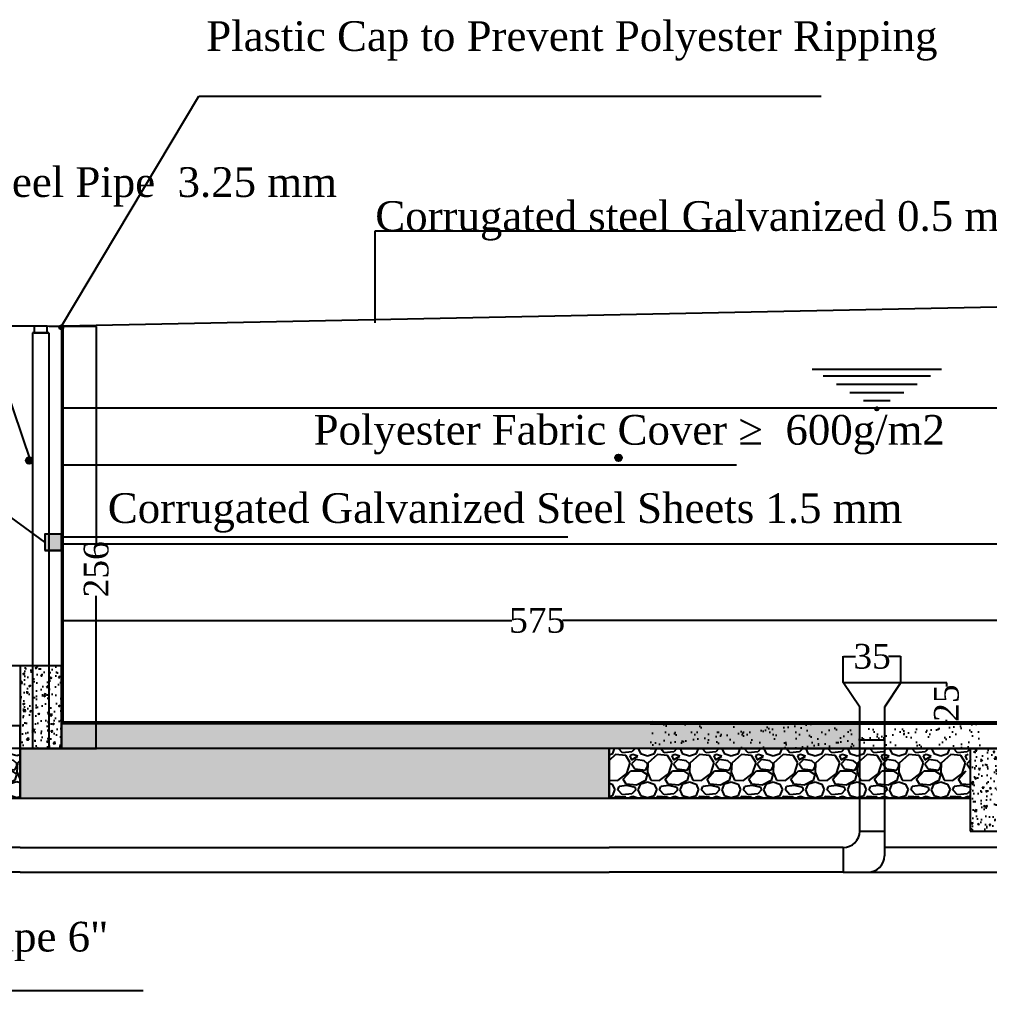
# Model space of a CAD drawing. Header units: centimetres. Extents: x 19229 to 51025, y 9487 to 24710.
# Drawn here: x 20858 to 21446, y 9663 to 10252 of the extents above; entities that cross this region are included whole.
import ezdxf

# ---------------------------------------------------------------- set-up
doc = ezdxf.new("R2010")
doc.units = ezdxf.units.CM
doc.layers.get('0').update_dxf_attribs({"linetype": 'CONTINUOUS'})
doc.layers.get('DEFPOINTS').update_dxf_attribs({"linetype": 'CONTINUOUS'})
doc.styles.add('style2', font='times.ttf', dxfattribs={"height": 15})
doc.styles.add('style3', font='times.ttf', dxfattribs={"height": 25})
doc.dimstyles.get("Standard").update_dxf_attribs({"dimtxt": 15, "dimasz": 0.18, "dimexe": 0.18, "dimexo": 0.0625, "dimgap": 0.09, "dimtad": 0, "dimdec": 0, "dimzin": 0, "dimdsep": 46, "dimtxsty": 'style2', "dimcen": 0.09, "dimadec": 0, "dimazin": 0, "dimtfac": 1, "dimtdec": 0, "dimtofl": 0, "dimtmove": 0, "dimatfit": 3, "dimfxl": 1, "dimtolj": 1, "dimtzin": 0, "dimarcsym": 0})

# ---------------------------------------------------------------- blocks, each defined once
blk = doc.blocks.new('*D6')
at = {"color": 0, "lineweight": -2, "transparency": 16777216}
for p, q in [((21392.08, 9850.13), (21419.83, 9850.13)), ((21419.65, 9849.95), (21419.65, 9847.82)), ((21382.08, 9825.13), (21419.83, 9825.13)), ((21419.65, 9825.31), (21419.65, 9827.43))]:
    blk.add_line(p, q, dxfattribs=at)
at = {"color": 0, "transparency": 16777216}
for points in [[(21419.62, 9849.95), (21419.68, 9849.95), (21419.65, 9850.13)], [(21419.62, 9825.31), (21419.68, 9825.31), (21419.65, 9825.13)]]:
    blk.add_solid(points, dxfattribs=at)
at = {"layer": 'DEFPOINTS', "color": 0, "transparency": 16777216}
for p in [(21392.01, 9850.13), (21419.65, 9850.13), (21382.01, 9825.13)]:
    blk.add_point(p, dxfattribs=at)
at = {"color": 0, "transparency": 16777216, "insert": (21419.65, 9837.63), "char_height": 15, "attachment_point": 5, "rotation": 90, "style": 'style2'}
blk.add_mtext('\\A1;25', dxfattribs=at)
blk = doc.blocks.new('*D7')
at = {"color": 0, "lineweight": -2, "transparency": 16777216}
for p, q in [((21357.01, 9850.19), (21357.01, 9866.12)), ((21357.19, 9865.94), (21364.53, 9865.94)), ((21391.83, 9865.94), (21384.5, 9865.94)), ((21392.01, 9850.19), (21392.01, 9866.12))]:
    blk.add_line(p, q, dxfattribs=at)
at = {"color": 0, "transparency": 16777216}
for points in [[(21357.19, 9865.97), (21357.19, 9865.91), (21357.01, 9865.94)], [(21391.83, 9865.97), (21391.83, 9865.91), (21392.01, 9865.94)]]:
    blk.add_solid(points, dxfattribs=at)
at = {"layer": 'DEFPOINTS', "color": 0, "transparency": 16777216}
for p in [(21392.01, 9865.94), (21357.01, 9850.13), (21392.01, 9850.13)]:
    blk.add_point(p, dxfattribs=at)
at = {"color": 0, "transparency": 16777216, "insert": (21374.51, 9865.94), "char_height": 15, "attachment_point": 5, "style": 'style2'}
blk.add_mtext('\\A1;35', dxfattribs=at)
blk = doc.blocks.new('*D11')
at = {"color": 0, "lineweight": -2, "transparency": 16777216}
for p, q in [((20758.07, 9810.19), (20758.07, 9824.11)), ((20758.25, 9823.93), (20793.06, 9823.93)), ((20857.89, 9823.93), (20823.08, 9823.93)), ((20858.07, 9810.19), (20858.07, 9824.11))]:
    blk.add_line(p, q, dxfattribs=at)
at = {"color": 0, "transparency": 16777216}
for points in [[(20758.25, 9823.96), (20758.25, 9823.9), (20758.07, 9823.93)], [(20857.89, 9823.96), (20857.89, 9823.9), (20858.07, 9823.93)]]:
    blk.add_solid(points, dxfattribs=at)
at = {"layer": 'DEFPOINTS', "color": 0, "transparency": 16777216}
for p in [(20758.07, 9823.93), (20758.07, 9810.13), (20858.07, 9810.13)]:
    blk.add_point(p, dxfattribs=at)
at = {"color": 0, "transparency": 16777216, "insert": (20808.07, 9823.93), "char_height": 15, "attachment_point": 5, "style": 'style2'}
blk.add_mtext('\\A1;100', dxfattribs=at)
blk = doc.blocks.new('*D22')
at = {"color": 0, "lineweight": -2, "ltscale": 20, "transparency": 16777216}
for p, q in [((20884.07, 10041.3), (20884.07, 9933.95)), ((23244.07, 10041.3), (23244.07, 9933.95)), ((20884.25, 9934.13), (22094.79, 9934.13)), ((23243.89, 9934.13), (22138, 9934.13))]:
    blk.add_line(p, q, dxfattribs=at)
at = {"color": 0, "ltscale": 20, "transparency": 16777216}
for points in [[(20884.25, 9934.16), (20884.25, 9934.1), (20884.07, 9934.13)], [(23243.89, 9934.16), (23243.89, 9934.1), (23244.07, 9934.13)]]:
    blk.add_solid(points, dxfattribs=at)
at = {"layer": 'DEFPOINTS', "color": 0, "ltscale": 20, "transparency": 16777216}
for p in [(20884.07, 10041.36), (23244.07, 10041.36), (23244.07, 9934.13)]:
    blk.add_point(p, dxfattribs=at)
at = {"color": 0, "ltscale": 20, "transparency": 16777216, "insert": (22116.39, 9934.13), "char_height": 15, "attachment_point": 5, "style": 'style2'}
blk.add_mtext('\\A1;2360', dxfattribs=at)
blk = doc.blocks.new('*D23')
at = {"color": 0, "lineweight": -2, "ltscale": 20, "transparency": 16777216}
for p, q in [((20875.61, 10066.14), (20904.42, 10066.14)), ((20904.24, 10065.96), (20904.24, 9934.78)), ((20904.24, 9810.31), (20904.24, 9902.7)), ((20875.63, 9810.13), (20904.42, 9810.13))]:
    blk.add_line(p, q, dxfattribs=at)
at = {"color": 0, "ltscale": 20, "transparency": 16777216}
for points in [[(20904.21, 10065.96), (20904.27, 10065.96), (20904.24, 10066.14)], [(20904.21, 9810.31), (20904.27, 9810.31), (20904.24, 9810.13)]]:
    blk.add_solid(points, dxfattribs=at)
at = {"layer": 'DEFPOINTS', "color": 0, "ltscale": 20, "transparency": 16777216}
for p in [(20875.55, 10066.14), (20904.24, 10066.14), (20875.57, 9810.13)]:
    blk.add_point(p, dxfattribs=at)
at = {"color": 0, "ltscale": 20, "transparency": 16777216, "insert": (20904.24, 9918.74), "char_height": 15, "attachment_point": 5, "rotation": 90, "style": 'style2'}
blk.add_mtext('\\A1;256', dxfattribs=at)
blk = doc.blocks.new('*D26')
at = {"color": 0, "lineweight": -2, "ltscale": 20, "transparency": 16777216}
for p, q in [((20884.07, 9887.78), (20884.07, 9887.9)), ((20884.25, 9887.72), (21156.06, 9887.72)), ((21458.76, 9887.72), (21186.94, 9887.72)), ((21458.94, 9887.78), (21458.94, 9887.9))]:
    blk.add_line(p, q, dxfattribs=at)
at = {"color": 0, "ltscale": 20, "transparency": 16777216}
for points in [[(20884.25, 9887.75), (20884.25, 9887.69), (20884.07, 9887.72)], [(21458.76, 9887.75), (21458.76, 9887.69), (21458.94, 9887.72)]]:
    blk.add_solid(points, dxfattribs=at)
at = {"layer": 'DEFPOINTS', "color": 0, "ltscale": 20, "transparency": 16777216}
for p in [(20884.07, 9887.72), (21458.94, 9887.72), (21458.94, 9887.72)]:
    blk.add_point(p, dxfattribs=at)
at = {"color": 0, "ltscale": 20, "transparency": 16777216, "insert": (21171.5, 9887.72), "char_height": 15, "attachment_point": 5, "style": 'style2'}
blk.add_mtext('\\A1;575', dxfattribs=at)
blk = doc.blocks.new('*D29')
at = {"color": 0, "lineweight": -2, "ltscale": 20, "transparency": 16777216}
for p, q in [((20858.01, 9860.19), (20845.09, 9860.19)), ((20845.27, 9860.01), (20845.27, 9845.43)), ((20845.27, 9810.37), (20845.27, 9824.95)), ((20858.01, 9810.19), (20845.09, 9810.19))]:
    blk.add_line(p, q, dxfattribs=at)
at = {"color": 0, "ltscale": 20, "transparency": 16777216}
for points in [[(20845.24, 9860.01), (20845.3, 9860.01), (20845.27, 9860.19)], [(20845.24, 9810.37), (20845.3, 9810.37), (20845.27, 9810.19)]]:
    blk.add_solid(points, dxfattribs=at)
at = {"layer": 'DEFPOINTS', "color": 0, "ltscale": 20, "transparency": 16777216}
for p in [(20845.27, 9860.19), (20858.07, 9860.19), (20858.07, 9810.19)]:
    blk.add_point(p, dxfattribs=at)
at = {"color": 0, "ltscale": 20, "transparency": 16777216, "insert": (20845.27, 9835.19), "char_height": 15, "attachment_point": 5, "rotation": 90, "style": 'style2'}
blk.add_mtext('\\A1;50', dxfattribs=at)
blk = doc.blocks.new('*D30')
at = {"color": 0, "lineweight": -2, "ltscale": 20, "transparency": 16777216}
for p, q in [((20866.51, 10066.13), (20845.28, 10066.13)), ((20845.46, 10065.95), (20845.46, 9979.19)), ((20845.46, 9860.37), (20845.46, 9947.12)), ((20858.01, 9860.19), (20845.28, 9860.19))]:
    blk.add_line(p, q, dxfattribs=at)
at = {"color": 0, "ltscale": 20, "transparency": 16777216}
for points in [[(20845.43, 10065.95), (20845.49, 10065.95), (20845.46, 10066.13)], [(20845.43, 9860.37), (20845.49, 9860.37), (20845.46, 9860.19)]]:
    blk.add_solid(points, dxfattribs=at)
at = {"layer": 'DEFPOINTS', "color": 0, "ltscale": 20, "transparency": 16777216}
for p in [(20866.57, 10066.13), (20845.46, 9860.19), (20858.07, 9860.19)]:
    blk.add_point(p, dxfattribs=at)
at = {"color": 0, "ltscale": 20, "transparency": 16777216, "insert": (20845.46, 9963.16), "char_height": 15, "attachment_point": 5, "rotation": 90, "style": 'style2'}
blk.add_mtext('\\A1;206', dxfattribs=at)

msp = doc.modelspace()

# ---------------------------------------------------------------- hatches: boundary and pattern name
at = {"ltscale": 20}
h = msp.add_hatch(color=7, dxfattribs=at)
h.dxf.hatch_style = 1
h.paths.add_polyline_path([(20883.07, 10065.38), (20884.07, 10065.38), (20884.07, 10066.13, 0.720759), (20881.82, 10065.38, 0.414214), (20883.07, 10064.13)])
h.paths.add_polyline_path([(20884.07, 10065.38), (20883.07, 10065.38), (20883.07, 10064.13, 0.236068), (20884.07, 10064.63)], flags=17)
h = msp.add_hatch(color=7)
h.dxf.hatch_style = 1
h.paths.add_polyline_path([(21376.39, 10015.95, 1), (21378.39, 10015.95, 1)])
h = msp.add_hatch(color=7, dxfattribs=at)
h.dxf.hatch_style = 1
h.paths.add_polyline_path([(21222.57, 9987.2, 0.77413), (21218.82, 9986.23, 0.77413), (21222.57, 9985.26)])
h = msp.add_hatch(color=7, dxfattribs=at)
h.dxf.hatch_style = 1
h.paths.add_polyline_path([(20861.52, 9984.74, 1), (20865.52, 9984.74, 1)])
h = msp.add_hatch(color=7)
h.dxf.hatch_style = 1
h.paths.add_polyline_path([(20883.07, 9940.13), (20873.07, 9940.13), (20873.07, 9930.13), (20883.07, 9930.13)])
at = {"ltscale": 500}
h = msp.add_hatch(dxfattribs=at)
h.set_pattern_fill('CONCRETE_C', scale=1.5, pattern_type=2)
h.set_pattern_definition([(50, (-457.163, -24.5315), (10.7589027, -0.941282), [1.125, -12.375]), (355, (-457.163, -24.532), (-2.08127, 11.282882), [0.9, -9.9]), (100.4514, (-456.267, -24.61), (8.6776407, 10.341593), [0.956103, -10.5171317]), (46.1842, (-457.163, -21.532), (16.008616, -2.482785), [1.6875, -18.5625]), (96.6356, (-455.829, -21.738), (14.019941, 14.611768), [1.434154, -15.775695]), (351.1842, (-457.163, -21.532), (14.019929, 14.611779), [1.35, -14.85]), (21, (-455.663, -22.2815), (8.9536058, -6.0392834), [1.125, -12.375]), (326, (-455.663, -22.282), (3.64973, 10.8772507), [0.9, -9.9]), (71.4514, (-454.917, -22.785), (12.6033394, 4.8379575), [0.956103, -10.5171317]), (37.5, (-457.163, -24.5315), (0.1823978, 4.9934078), [0, -9.78, 0, -10.05, 0, -9.9375]), (7.5, (-457.163, -24.5315), (3.9460431, 5.9161757), [0, -5.73, 0, -9.555, 0, -3.7875]), (327.5, (-460.508, -24.5315), (8.00733654, -0.3383231), [0, -3.75, 0, -11.7, 0, -15.525]), (317.5, (-462.008, -24.5315), (8.7477925, 1.5015747), [0, -4.875, 0, -7.77, 0, -11.025])])
h.paths.add_polyline_path([(20883.07, 9860.19), (20858.07, 9860.19), (20858.07, 9810.13), (20883.07, 9810.13)])
h = msp.add_hatch()
h.set_pattern_fill('AR-SAND', scale=0.2)
h.paths.add_polyline_path([(21367.01, 9825.13), (20883.07, 9825.13), (20883.07, 9810.19), (21215.07, 9810.13), (21367.01, 9810.13), (21367.01, 9815.13)])
h = msp.add_hatch()
h.set_pattern_fill('AR-SAND', scale=0.2)
h.set_pattern_definition([(37.5, (-148.41, 209.377), (-0.3200063, 9.7882647), [0, -7.7216, 0, -8.636, 0, -8.255]), (7.5, (-148.41, 209.377), (8.990466, 14.336502), [0, -4.1656, 0, -6.9596, 0, -2.667]), (327.5, (-154.6585, 209.377), (15.8198474, 0.0287437), [0, -2.54, 0, -9.144, 0, -11.938]), (317.5, (-154.659, 209.377), (15.271129, 4.4585865), [0, -1.27, 0, -5.9944, 0, -6.858])])
h.paths.add_polyline_path([(21440.07, 9825.13), (21240.07, 9825.13), (21240.07, 9810.13), (21440.07, 9810.13), (21440.07, 9815.13)])
h = msp.add_hatch()
h.set_pattern_fill('GRAVEL')
h.set_pattern_definition([(228.0127875, (-487.1221, 234.7766), (-203.20000002, -228.59999999), [3.417214, -338.304836]), (184.969741, (-489.4081, 232.2366), (304.79999988, 25.400001447), [5.864047, -580.54049]), (132.510447, (-495.2501, 231.7286), (254.00000011, -279.3999999), [4.134815, -409.347228]), (267.273689, (-505.1561, 225.3786), (25.400000053, 508), [5.340045, -528.664374]), (292.833654, (-505.4101, 220.0446), (-127.00000001, 304.799999996), [5.236337, -518.398077]), (357.273689, (-503.3781, 215.2186), (-508, 25.400000053), [5.340045, -528.664374]), (37.6942405, (-498.0441, 214.9646), (-330.199999985, -254.00000002), [7.061937, -699.131153]), (72.2553284, (-492.4561, 219.2826), (177.800000048, 558.799999985), [6.667195, -660.052566]), (121.4295656, (-490.4241, 225.6326), (-203.20000003, 330.19999998), [5.35813, -530.455457]), (175.236358, (-493.2181, 230.2046), (279.4, -25.40000004), [6.117133, -299.73937]), (222.3974378, (-499.3141, 230.7126), (-304.79999999, -279.40000001), [7.91078, -783.167725]), (138.814075, (-480.0101, 225.1246), (-177.8, 152.40000001), [2.700045, -267.305658]), (171.4692344, (-482.0421, 226.9026), (330.20000001, -50.79999994), [5.13682, -508.54639]), (225, (-487.122, 227.665), (-4e-15, -25.4), [3.592093, -32.32893]), (203.19859, (-488.9, 230.7126), (127, 50.8), [1.934413, -191.506224]), (291.80141, (-490.678, 229.9506), (-25.4, 76.2), [2.735656, -134.04753]), (30.963757, (-489.662, 227.4106), (76.2, 50.8), [4.443197, -143.662982]), (161.56505, (-485.852, 229.697), (50.8, -25.4), [3.212871, -77.10898]), (16.38954, (-505.4101, 229.9506), (254, 76.2), [4.50088, -445.588267]), (70.346176, (-501.0921, 231.2206), (-101.60000001, -279.4), [3.77599, -373.822157]), (293.19859, (-485.852, 234.7766), (-50.8, 127), [3.8688, -189.571836]), (343.61046, (-484.3281, 231.2206), (-254.000000005, 76.19999998), [4.50088, -445.588267]), (339.443955, (-505.41, 214.2026), (-127, 50.8), [4.340352, -212.677343]), (294.775141, (-501.3461, 212.6786), (-127.00000015, 279.39999993), [3.63672, -360.035934]), (66.80141, (-485.598, 209.3766), (50.8, 127), [3.8688, -189.571836]), (17.354025, (-484.0741, 212.9326), (-330.19999999, -101.60000002), [4.257827, -421.52376]), (69.443955, (-498.044, 209.3766), (-50.8, -127), [2.170176, -214.84752]), (101.309932, (-487.122, 209.3766), (-25.4, 101.6), [1.295146, -128.21995]), (165.963757, (-487.376, 210.6466), (76.2, -25.4), [5.236337, -99.490546]), (186.009006, (-492.4561, 211.9166), (254, 25.40000001), [4.85267, -480.413649]), (303.690068, (-489.662, 225.1246), (-25.4, 50.8), [3.66324, -87.917764]), (353.1572266, (-487.6301, 222.0766), (431.800000003, -50.799999977), [6.395568, -633.16009]), (60.945396, (-481.2801, 221.3146), (-101.6, -177.8), [2.615082, -258.893923]), (90, (-480.01, 223.6), (-25.4, 25.4), [1.524, -23.876]), (120.256437, (-492.9641, 212.6786), (101.59999999, -177.8), [3.52867, -349.339408]), (48.0127875, (-494.7421, 215.7266), (203.20000002, 228.59999999), [6.83443, -334.887622]), (0, (-490.17, 220.807), (25.4, 25.4), [6.604, -18.796]), (325.3048465, (-483.5661, 220.8066), (254.0000001, -177.79999986), [4.016096, -397.593167]), (254.054604, (-480.264, 218.5206), (-25.4, -101.6), [3.69829, -181.2165]), (207.6459754, (-481.2801, 214.9646), (-482.60000002, -253.999999966), [6.02145, -596.124644]), (175.4260787, (-486.6141, 212.1706), (-330.2, 25.4), [6.370295, -630.658465])])
h.paths.add_polyline_path([(20858.07, 9810.13), (20758.07, 9810.13), (20758.07, 9780.13), (20858.07, 9780.13)])
h = msp.add_hatch()
h.set_pattern_fill('GRAVEL', scale=0.9)
h.paths.add_polyline_path([(21215.07, 9810.13), (20858.07, 9810.13), (20858.07, 9780.13), (21215.07, 9780.13)])
h = msp.add_hatch(dxfattribs=at)
h.set_pattern_fill('CONCRETE_C', scale=1.5, pattern_type=2)
h.set_pattern_definition([(50, (95.5175, 120.007), (10.7589027, -0.941282), [1.125, -12.375]), (355, (95.517, 120.007), (-2.08127, 11.282882), [0.9, -9.9]), (100.4514, (96.414, 119.928), (8.6776407, 10.341593), [0.956103, -10.5171317]), (46.1842, (95.517, 123.007), (16.008616, -2.482785), [1.6875, -18.5625]), (96.6356, (96.852, 122.8), (14.019941, 14.611768), [1.434154, -15.775695]), (351.1842, (95.517, 123.007), (14.019929, 14.611779), [1.35, -14.85]), (21, (97.0175, 122.257), (8.9536058, -6.0392834), [1.125, -12.375]), (326, (97.017, 122.257), (3.64973, 10.8772507), [0.9, -9.9]), (71.4514, (97.764, 121.753), (12.6033394, 4.8379575), [0.956103, -10.5171317]), (37.5, (95.5175, 120.0066), (0.1823978, 4.9934078), [0, -9.78, 0, -10.05, 0, -9.9375]), (7.5, (95.5175, 120.0066), (3.9460431, 5.9161757), [0, -5.73, 0, -9.555, 0, -3.7875]), (327.5, (92.1725, 120.0066), (8.00733654, -0.3383231), [0, -3.75, 0, -11.7, 0, -15.525]), (317.5, (90.6725, 120.0066), (8.7477925, 1.5015747), [0, -4.875, 0, -7.77, 0, -11.025])])
h.paths.add_polyline_path([(21493.94, 9810.13), (21433.94, 9810.13), (21433.94, 9760.13), (21493.94, 9760.13)])

# ---------------------------------------------------------------- linework, layer by layer
at = {"color": 7, "ltscale": 20}
for p, q in [((20883.07, 10066.13), (20966.35, 10205.53)), ((20966.35, 10205.53), (21343.64, 10205.53)), ((20816.33, 10125.56), (20864.47, 9984.33)), ((21073.39, 10068.13), (21073.39, 10123.86)), ((21073.39, 10123.86), (21291.94, 10123.86)), ((20874.57, 10066.13), (22060.45, 10090.13)), ((20875.57, 10062.13), (20865.57, 10062.13)), ((20874.57, 10062.13), (20875.57, 10062.13)), ((21215.07, 9810.13), (20883.07, 9810.19)), ((20858.07, 9750.13), (21215.07, 9750.13)), ((21357.01, 9750.13), (21357.01, 9735.13)), ((20858.07, 9735.13), (21215.07, 9735.13))]:
    msp.add_line(p, q, dxfattribs=at)
at = {"color": 7}
for p, q in [((20883.07, 10066.13), (20883.07, 9810.13)), ((20884.07, 10066.13), (20884.07, 9826.63)), ((20865.57, 10062.13), (20865.57, 9810.13)), ((20875.57, 10062.13), (20875.57, 9810.13)), ((20875.57, 10062.13), (20875.57, 10061.13)), ((21338.26, 10039.95), (21416.51, 10039.95)), ((21344.78, 10035.95), (21409.99, 10035.95)), ((21352.93, 10030.95), (21401.84, 10030.95)), ((21361.08, 10025.95), (21393.69, 10025.95)), ((21369.23, 10020.95), (21385.54, 10020.95)), ((20883.07, 10016.51), (23245.07, 10016.51)), ((20873.07, 9935.13), (20809.49, 9981.62)), ((20884.07, 9982.13), (21292.42, 9982.13)), ((20884.07, 9938.5), (21190.13, 9938.5)), ((20883.07, 9930.13), (20873.07, 9930.13)), ((21614.95, 9826.13), (20883.07, 9826.13)), ((21614.95, 9825.13), (20883.07, 9825.13)), ((21240.07, 9825.13), (21614.95, 9825.13)), ((21614.95, 9825.13), (21240.07, 9825.13)), ((21367.01, 9760.13), (21367.01, 9815.13)), ((21382.01, 9815.13), (21382.01, 9760.13)), ((20858.07, 9810.13), (20583.01, 9810.13)), ((21215.07, 9810.13), (21215.07, 9780.13)), ((22040.07, 9810.13), (21215.07, 9810.13)), ((21215.07, 9806.36), (21217.31, 9807.02)), ((21219.09, 9806.51), (21215.07, 9802.85)), ((21217.31, 9807.02), (21218.42, 9810.13)), ((21225.18, 9806), (21219.09, 9806.51)), ((21223.15, 9807.53), (21220.77, 9810.13)), ((21228.99, 9808.04), (21223.15, 9807.53)), ((21227.98, 9801.43), (21225.18, 9806)), ((21229.5, 9806.51), (21227.72, 9805.75)), ((21227.72, 9805.75), (21228.74, 9803.21)), ((21230.87, 9810.13), (21228.99, 9808.04)), ((21232.55, 9805.5), (21229.5, 9806.51)), ((21232.74, 9810.13), (21234.07, 9807.02)), ((21234.07, 9807.02), (21238.39, 9805.75)), ((21238.39, 9805.75), (21242.71, 9807.02)), ((21244.49, 9806.51), (21238.64, 9801.18)), ((21240.07, 9810.13), (21240.07, 9810.13)), ((21240.07, 9810.13), (22445.07, 9810.13)), ((22040.07, 9810.13), (21240.07, 9810.13)), ((21242.71, 9807.02), (21243.82, 9810.13)), ((21250.58, 9806), (21244.49, 9806.51)), ((21248.55, 9807.53), (21246.17, 9810.13)), ((21254.39, 9808.04), (21248.55, 9807.53)), ((21253.38, 9801.43), (21250.58, 9806)), ((21254.9, 9806.51), (21253.12, 9805.75)), ((21253.12, 9805.75), (21254.14, 9803.21)), ((21256.27, 9810.13), (21254.39, 9808.04)), ((21257.95, 9805.5), (21254.9, 9806.51)), ((21258.14, 9810.13), (21259.47, 9807.02)), ((21259.47, 9807.02), (21263.79, 9805.75)), ((21263.79, 9805.75), (21268.11, 9807.02)), ((21269.89, 9806.51), (21264.04, 9801.18)), ((21268.11, 9807.02), (21269.22, 9810.13)), ((21275.98, 9806), (21269.89, 9806.51)), ((21273.95, 9807.53), (21271.57, 9810.13)), ((21279.79, 9808.04), (21273.95, 9807.53)), ((21278.78, 9801.43), (21275.98, 9806)), ((21280.3, 9806.51), (21278.52, 9805.75)), ((21278.52, 9805.75), (21279.54, 9803.21)), ((21281.67, 9810.13), (21279.79, 9808.04)), ((21283.35, 9805.5), (21280.3, 9806.51)), ((21283.54, 9810.13), (21284.87, 9807.02)), ((21284.87, 9807.02), (21289.19, 9805.75)), ((21289.19, 9805.75), (21293.51, 9807.02)), ((21295.29, 9806.51), (21289.44, 9801.18)), ((21293.51, 9807.02), (21294.62, 9810.13)), ((21301.38, 9806), (21295.29, 9806.51)), ((21299.35, 9807.53), (21296.97, 9810.13)), ((21305.19, 9808.04), (21299.35, 9807.53)), ((21304.18, 9801.43), (21301.38, 9806)), ((21305.7, 9806.51), (21303.92, 9805.75)), ((21303.92, 9805.75), (21304.94, 9803.21)), ((21307.07, 9810.13), (21305.19, 9808.04)), ((21308.75, 9805.5), (21305.7, 9806.51)), ((21308.94, 9810.13), (21310.27, 9807.02)), ((21310.27, 9807.02), (21314.59, 9805.75)), ((21314.59, 9805.75), (21318.91, 9807.02)), ((21320.69, 9806.51), (21314.84, 9801.18)), ((21318.91, 9807.02), (21320.02, 9810.13)), ((21326.78, 9806), (21320.69, 9806.51)), ((21324.75, 9807.53), (21322.37, 9810.13)), ((21330.59, 9808.04), (21324.75, 9807.53)), ((21329.58, 9801.43), (21326.78, 9806)), ((21331.1, 9806.51), (21329.32, 9805.75)), ((21329.32, 9805.75), (21330.34, 9803.21)), ((21332.47, 9810.13), (21330.59, 9808.04)), ((21334.15, 9805.5), (21331.1, 9806.51)), ((21334.34, 9810.13), (21335.67, 9807.02)), ((21335.67, 9807.02), (21339.99, 9805.75)), ((21339.99, 9805.75), (21344.31, 9807.02)), ((21346.09, 9806.51), (21340.24, 9801.18)), ((21344.31, 9807.02), (21345.42, 9810.13)), ((21352.18, 9806), (21346.09, 9806.51)), ((21350.15, 9807.53), (21347.77, 9810.13)), ((21355.99, 9808.04), (21350.15, 9807.53)), ((21354.98, 9801.43), (21352.18, 9806)), ((21356.5, 9806.51), (21354.72, 9805.75)), ((21354.72, 9805.75), (21355.74, 9803.21)), ((21357.87, 9810.13), (21355.99, 9808.04)), ((21359.55, 9805.5), (21356.5, 9806.51)), ((21359.74, 9810.13), (21361.07, 9807.02)), ((21361.07, 9807.02), (21365.39, 9805.75)), ((21365.39, 9805.75), (21369.71, 9807.02)), ((21371.49, 9806.51), (21365.64, 9801.18)), ((21369.71, 9807.02), (21370.82, 9810.13)), ((21377.58, 9806), (21371.49, 9806.51)), ((21375.55, 9807.53), (21373.17, 9810.13)), ((21381.39, 9808.04), (21375.55, 9807.53)), ((21380.38, 9801.43), (21377.58, 9806)), ((21381.9, 9806.51), (21380.12, 9805.75)), ((21380.12, 9805.75), (21381.14, 9803.21)), ((21383.27, 9810.13), (21381.39, 9808.04)), ((21384.95, 9805.5), (21381.9, 9806.51)), ((21385.14, 9810.13), (21386.47, 9807.02)), ((21386.47, 9807.02), (21390.79, 9805.75)), ((21390.79, 9805.75), (21395.11, 9807.02)), ((21396.89, 9806.51), (21391.04, 9801.18)), ((21395.11, 9807.02), (21396.22, 9810.13)), ((21402.98, 9806), (21396.89, 9806.51)), ((21400.95, 9807.53), (21398.57, 9810.13)), ((21406.79, 9808.04), (21400.95, 9807.53)), ((21405.78, 9801.43), (21402.98, 9806)), ((21407.3, 9806.51), (21405.52, 9805.75)), ((21405.52, 9805.75), (21406.54, 9803.21)), ((21408.67, 9810.13), (21406.79, 9808.04)), ((21410.35, 9805.5), (21407.3, 9806.51)), ((21410.54, 9810.13), (21411.87, 9807.02)), ((21411.87, 9807.02), (21416.19, 9805.75)), ((21416.19, 9805.75), (21420.51, 9807.02)), ((21422.29, 9806.51), (21416.44, 9801.18)), ((21420.51, 9807.02), (21421.62, 9810.13)), ((21428.38, 9806), (21422.29, 9806.51)), ((21426.35, 9807.53), (21423.97, 9810.13)), ((21432.19, 9808.04), (21426.35, 9807.53)), ((21431.18, 9801.43), (21428.38, 9806)), ((21432.7, 9806.51), (21430.92, 9805.75)), ((21430.92, 9805.75), (21431.94, 9803.21)), ((21434.07, 9810.13), (21432.19, 9808.04)), ((21225.94, 9795.08), (21227.98, 9801.43)), ((21228.74, 9803.21), (21232.55, 9805.5)), ((21231.28, 9803.46), (21228.74, 9800.92)), ((21228.74, 9800.92), (21230.77, 9797.88)), ((21236.36, 9802.7), (21231.28, 9803.46)), ((21238.39, 9800.92), (21236.36, 9802.7)), ((21238.64, 9801.18), (21238.39, 9795.84)), ((21238.39, 9799.4), (21238.39, 9800.92)), ((21251.34, 9795.08), (21253.38, 9801.43)), ((21254.14, 9803.21), (21257.95, 9805.5)), ((21256.68, 9803.46), (21254.14, 9800.92)), ((21254.14, 9800.92), (21256.17, 9797.88)), ((21261.76, 9802.7), (21256.68, 9803.46)), ((21263.79, 9800.92), (21261.76, 9802.7)), ((21264.04, 9801.18), (21263.79, 9795.84)), ((21263.79, 9799.4), (21263.79, 9800.92)), ((21276.74, 9795.08), (21278.78, 9801.43)), ((21279.54, 9803.21), (21283.35, 9805.5)), ((21282.08, 9803.46), (21279.54, 9800.92)), ((21279.54, 9800.92), (21281.57, 9797.88)), ((21287.16, 9802.7), (21282.08, 9803.46)), ((21289.19, 9800.92), (21287.16, 9802.7)), ((21289.44, 9801.18), (21289.19, 9795.84)), ((21289.19, 9799.4), (21289.19, 9800.92)), ((21302.14, 9795.08), (21304.18, 9801.43)), ((21304.94, 9803.21), (21308.75, 9805.5)), ((21307.48, 9803.46), (21304.94, 9800.92)), ((21304.94, 9800.92), (21306.97, 9797.88)), ((21312.56, 9802.7), (21307.48, 9803.46)), ((21314.59, 9800.92), (21312.56, 9802.7)), ((21314.84, 9801.18), (21314.59, 9795.84)), ((21314.59, 9799.4), (21314.59, 9800.92)), ((21327.54, 9795.08), (21329.58, 9801.43)), ((21330.34, 9803.21), (21334.15, 9805.5)), ((21332.88, 9803.46), (21330.34, 9800.92)), ((21330.34, 9800.92), (21332.37, 9797.88)), ((21337.96, 9802.7), (21332.88, 9803.46)), ((21339.99, 9800.92), (21337.96, 9802.7)), ((21340.24, 9801.18), (21339.99, 9795.84)), ((21339.99, 9799.4), (21339.99, 9800.92)), ((21352.94, 9795.08), (21354.98, 9801.43)), ((21355.74, 9803.21), (21359.55, 9805.5)), ((21358.28, 9803.46), (21355.74, 9800.92)), ((21355.74, 9800.92), (21357.77, 9797.88)), ((21363.36, 9802.7), (21358.28, 9803.46)), ((21365.39, 9800.92), (21363.36, 9802.7)), ((21365.64, 9801.18), (21365.39, 9795.84)), ((21365.39, 9799.4), (21365.39, 9800.92)), ((21378.34, 9795.08), (21380.38, 9801.43)), ((21381.14, 9803.21), (21384.95, 9805.5)), ((21383.68, 9803.46), (21381.14, 9800.92)), ((21381.14, 9800.92), (21383.17, 9797.88)), ((21388.76, 9802.7), (21383.68, 9803.46)), ((21390.79, 9800.92), (21388.76, 9802.7)), ((21391.04, 9801.18), (21390.79, 9795.84)), ((21390.79, 9799.4), (21390.79, 9800.92)), ((21403.74, 9795.08), (21405.78, 9801.43)), ((21406.54, 9803.21), (21410.35, 9805.5)), ((21409.08, 9803.46), (21406.54, 9800.92)), ((21406.54, 9800.92), (21408.57, 9797.88)), ((21414.16, 9802.7), (21409.08, 9803.46)), ((21416.19, 9800.92), (21414.16, 9802.7)), ((21416.44, 9801.18), (21416.19, 9795.84)), ((21416.19, 9799.4), (21416.19, 9800.92)), ((21429.14, 9795.08), (21431.18, 9801.43)), ((21434.48, 9803.46), (21431.94, 9800.92)), ((21431.94, 9800.92), (21433.97, 9797.88)), ((21220.36, 9790.76), (21225.94, 9795.08)), ((21223.66, 9791.53), (21228.23, 9796.61)), ((21228.23, 9796.61), (21234.83, 9796.61)), ((21230.77, 9797.88), (21237.12, 9797.11)), ((21234.83, 9796.61), (21238.14, 9794.32)), ((21237.12, 9797.11), (21238.39, 9799.4)), ((21238.14, 9794.32), (21237.12, 9790.76)), ((21238.39, 9795.84), (21240.42, 9791.02)), ((21245.76, 9790.76), (21251.34, 9795.08)), ((21249.06, 9791.53), (21253.63, 9796.61)), ((21253.63, 9796.61), (21260.23, 9796.61)), ((21256.17, 9797.88), (21262.52, 9797.11)), ((21260.23, 9796.61), (21263.54, 9794.32)), ((21262.52, 9797.11), (21263.79, 9799.4)), ((21263.54, 9794.32), (21262.52, 9790.76)), ((21263.79, 9795.84), (21265.82, 9791.02)), ((21271.16, 9790.76), (21276.74, 9795.08)), ((21274.46, 9791.53), (21279.03, 9796.61)), ((21279.03, 9796.61), (21285.63, 9796.61)), ((21281.57, 9797.88), (21287.92, 9797.11)), ((21285.63, 9796.61), (21288.94, 9794.32)), ((21287.92, 9797.11), (21289.19, 9799.4)), ((21288.94, 9794.32), (21287.92, 9790.76)), ((21289.19, 9795.84), (21291.22, 9791.02)), ((21296.56, 9790.76), (21302.14, 9795.08)), ((21299.86, 9791.53), (21304.43, 9796.61)), ((21304.43, 9796.61), (21311.03, 9796.61)), ((21306.97, 9797.88), (21313.32, 9797.11)), ((21311.03, 9796.61), (21314.34, 9794.32)), ((21313.32, 9797.11), (21314.59, 9799.4)), ((21314.34, 9794.32), (21313.32, 9790.76)), ((21314.59, 9795.84), (21316.62, 9791.02)), ((21321.96, 9790.76), (21327.54, 9795.08)), ((21325.26, 9791.53), (21329.83, 9796.61)), ((21329.83, 9796.61), (21336.43, 9796.61)), ((21332.37, 9797.88), (21338.72, 9797.11)), ((21336.43, 9796.61), (21339.74, 9794.32)), ((21338.72, 9797.11), (21339.99, 9799.4)), ((21339.74, 9794.32), (21338.72, 9790.76)), ((21339.99, 9795.84), (21342.02, 9791.02)), ((21347.36, 9790.76), (21352.94, 9795.08)), ((21350.66, 9791.53), (21355.23, 9796.61)), ((21355.23, 9796.61), (21361.83, 9796.61)), ((21357.77, 9797.88), (21364.12, 9797.11)), ((21361.83, 9796.61), (21365.14, 9794.32)), ((21364.12, 9797.11), (21365.39, 9799.4)), ((21365.14, 9794.32), (21364.12, 9790.76)), ((21365.39, 9795.84), (21367.42, 9791.02)), ((21372.76, 9790.76), (21378.34, 9795.08)), ((21376.06, 9791.53), (21380.63, 9796.61)), ((21380.63, 9796.61), (21387.23, 9796.61)), ((21383.17, 9797.88), (21389.52, 9797.11)), ((21387.23, 9796.61), (21390.54, 9794.32)), ((21389.52, 9797.11), (21390.79, 9799.4)), ((21390.54, 9794.32), (21389.52, 9790.76)), ((21390.79, 9795.84), (21392.82, 9791.02)), ((21398.16, 9790.76), (21403.74, 9795.08)), ((21401.46, 9791.53), (21406.03, 9796.61)), ((21406.03, 9796.61), (21412.63, 9796.61)), ((21408.57, 9797.88), (21414.92, 9797.11)), ((21412.63, 9796.61), (21415.94, 9794.32)), ((21414.92, 9797.11), (21416.19, 9799.4)), ((21415.94, 9794.32), (21414.92, 9790.76)), ((21416.19, 9795.84), (21418.22, 9791.02)), ((21423.56, 9790.76), (21429.14, 9795.08)), ((21426.86, 9791.53), (21431.43, 9796.61)), ((21215.07, 9791.02), (21220.36, 9790.76)), ((21215.07, 9789.22), (21217.05, 9788.48)), ((21217.05, 9788.48), (21218.58, 9785.18)), ((21225.44, 9788.48), (21223.66, 9791.53)), ((21231.79, 9787.97), (21225.44, 9788.48)), ((21237.12, 9790.76), (21231.79, 9787.97)), ((21232.8, 9785.18), (21234.33, 9788.73)), ((21234.33, 9788.73), (21238.39, 9790)), ((21238.39, 9790), (21242.45, 9788.48)), ((21240.42, 9791.02), (21245.76, 9790.76)), ((21242.45, 9788.48), (21243.98, 9785.18)), ((21250.84, 9788.48), (21249.06, 9791.53)), ((21257.19, 9787.97), (21250.84, 9788.48)), ((21262.52, 9790.76), (21257.19, 9787.97)), ((21258.2, 9785.18), (21259.73, 9788.73)), ((21259.73, 9788.73), (21263.79, 9790)), ((21263.79, 9790), (21267.85, 9788.48)), ((21265.82, 9791.02), (21271.16, 9790.76)), ((21267.85, 9788.48), (21269.38, 9785.18)), ((21276.24, 9788.48), (21274.46, 9791.53)), ((21282.59, 9787.97), (21276.24, 9788.48)), ((21287.92, 9790.76), (21282.59, 9787.97)), ((21283.6, 9785.18), (21285.13, 9788.73)), ((21285.13, 9788.73), (21289.19, 9790)), ((21289.19, 9790), (21293.25, 9788.48)), ((21291.22, 9791.02), (21296.56, 9790.76)), ((21293.25, 9788.48), (21294.78, 9785.18)), ((21301.64, 9788.48), (21299.86, 9791.53)), ((21307.99, 9787.97), (21301.64, 9788.48)), ((21313.32, 9790.76), (21307.99, 9787.97)), ((21309, 9785.18), (21310.53, 9788.73)), ((21310.53, 9788.73), (21314.59, 9790)), ((21314.59, 9790), (21318.65, 9788.48)), ((21316.62, 9791.02), (21321.96, 9790.76)), ((21318.65, 9788.48), (21320.18, 9785.18)), ((21327.04, 9788.48), (21325.26, 9791.53)), ((21333.39, 9787.97), (21327.04, 9788.48)), ((21338.72, 9790.76), (21333.39, 9787.97)), ((21334.4, 9785.18), (21335.93, 9788.73)), ((21335.93, 9788.73), (21339.99, 9790)), ((21339.99, 9790), (21344.05, 9788.48)), ((21342.02, 9791.02), (21347.36, 9790.76)), ((21344.05, 9788.48), (21345.58, 9785.18)), ((21352.44, 9788.48), (21350.66, 9791.53)), ((21358.79, 9787.97), (21352.44, 9788.48)), ((21364.12, 9790.76), (21358.79, 9787.97)), ((21359.8, 9785.18), (21361.33, 9788.73)), ((21361.33, 9788.73), (21365.39, 9790)), ((21365.39, 9790), (21369.45, 9788.48)), ((21367.42, 9791.02), (21372.76, 9790.76)), ((21369.45, 9788.48), (21370.98, 9785.18)), ((21377.84, 9788.48), (21376.06, 9791.53)), ((21384.19, 9787.97), (21377.84, 9788.48)), ((21389.52, 9790.76), (21384.19, 9787.97)), ((21385.2, 9785.18), (21386.73, 9788.73)), ((21386.73, 9788.73), (21390.79, 9790)), ((21390.79, 9790), (21394.85, 9788.48)), ((21392.82, 9791.02), (21398.16, 9790.76)), ((21394.85, 9788.48), (21396.38, 9785.18)), ((21403.24, 9788.48), (21401.46, 9791.53)), ((21409.59, 9787.97), (21403.24, 9788.48)), ((21414.92, 9790.76), (21409.59, 9787.97)), ((21410.6, 9785.18), (21412.13, 9788.73)), ((21412.13, 9788.73), (21416.19, 9790)), ((21416.19, 9790), (21420.25, 9788.48)), ((21418.22, 9791.02), (21423.56, 9790.76)), ((21420.25, 9788.48), (21421.78, 9785.18)), ((21428.64, 9788.48), (21426.86, 9791.53)), ((21433.94, 9788.05), (21428.64, 9788.48)), ((21217.31, 9781.62), (21218.58, 9785.18)), ((21220.36, 9785.18), (21221.12, 9787.21)), ((21223.15, 9782.13), (21220.36, 9785.18)), ((21225.94, 9787.72), (21221.12, 9787.21)), ((21228.99, 9782.64), (21223.15, 9782.13)), ((21231.02, 9786.45), (21225.94, 9787.72)), ((21231.28, 9785.18), (21228.99, 9782.64)), ((21231.28, 9785.18), (21231.02, 9786.45)), ((21232.55, 9785.18), (21234.07, 9781.62)), ((21242.71, 9781.62), (21243.98, 9785.18)), ((21245.76, 9785.18), (21246.52, 9787.21)), ((21248.55, 9782.13), (21245.76, 9785.18)), ((21251.34, 9787.72), (21246.52, 9787.21)), ((21254.39, 9782.64), (21248.55, 9782.13)), ((21256.42, 9786.45), (21251.34, 9787.72)), ((21256.68, 9785.18), (21254.39, 9782.64)), ((21256.68, 9785.18), (21256.42, 9786.45)), ((21257.95, 9785.18), (21259.47, 9781.62)), ((21268.11, 9781.62), (21269.38, 9785.18)), ((21271.16, 9785.18), (21271.92, 9787.21)), ((21273.95, 9782.13), (21271.16, 9785.18)), ((21276.74, 9787.72), (21271.92, 9787.21)), ((21279.79, 9782.64), (21273.95, 9782.13)), ((21281.82, 9786.45), (21276.74, 9787.72)), ((21282.08, 9785.18), (21279.79, 9782.64)), ((21282.08, 9785.18), (21281.82, 9786.45)), ((21283.35, 9785.18), (21284.87, 9781.62)), ((21293.51, 9781.62), (21294.78, 9785.18)), ((21296.56, 9785.18), (21297.32, 9787.21)), ((21299.35, 9782.13), (21296.56, 9785.18)), ((21302.14, 9787.72), (21297.32, 9787.21)), ((21305.19, 9782.64), (21299.35, 9782.13)), ((21307.22, 9786.45), (21302.14, 9787.72)), ((21307.48, 9785.18), (21305.19, 9782.64)), ((21307.48, 9785.18), (21307.22, 9786.45)), ((21308.75, 9785.18), (21310.27, 9781.62)), ((21318.91, 9781.62), (21320.18, 9785.18)), ((21321.96, 9785.18), (21322.72, 9787.21)), ((21324.75, 9782.13), (21321.96, 9785.18)), ((21327.54, 9787.72), (21322.72, 9787.21)), ((21330.59, 9782.64), (21324.75, 9782.13)), ((21332.62, 9786.45), (21327.54, 9787.72)), ((21332.88, 9785.18), (21330.59, 9782.64)), ((21332.88, 9785.18), (21332.62, 9786.45)), ((21334.15, 9785.18), (21335.67, 9781.62)), ((21344.31, 9781.62), (21345.58, 9785.18)), ((21347.36, 9785.18), (21348.12, 9787.21)), ((21350.15, 9782.13), (21347.36, 9785.18)), ((21352.94, 9787.72), (21348.12, 9787.21)), ((21355.99, 9782.64), (21350.15, 9782.13)), ((21358.02, 9786.45), (21352.94, 9787.72)), ((21358.28, 9785.18), (21355.99, 9782.64)), ((21358.28, 9785.18), (21358.02, 9786.45)), ((21359.55, 9785.18), (21361.07, 9781.62)), ((21369.71, 9781.62), (21370.98, 9785.18)), ((21372.76, 9785.18), (21373.52, 9787.21)), ((21375.55, 9782.13), (21372.76, 9785.18)), ((21378.34, 9787.72), (21373.52, 9787.21)), ((21381.39, 9782.64), (21375.55, 9782.13)), ((21383.42, 9786.45), (21378.34, 9787.72)), ((21383.68, 9785.18), (21381.39, 9782.64)), ((21383.68, 9785.18), (21383.42, 9786.45)), ((21384.95, 9785.18), (21386.47, 9781.62)), ((21395.11, 9781.62), (21396.38, 9785.18)), ((21398.16, 9785.18), (21398.92, 9787.21)), ((21400.95, 9782.13), (21398.16, 9785.18)), ((21403.74, 9787.72), (21398.92, 9787.21)), ((21406.79, 9782.64), (21400.95, 9782.13)), ((21408.82, 9786.45), (21403.74, 9787.72)), ((21409.08, 9785.18), (21406.79, 9782.64)), ((21409.08, 9785.18), (21408.82, 9786.45)), ((21410.35, 9785.18), (21411.87, 9781.62)), ((21420.51, 9781.62), (21421.78, 9785.18)), ((21423.56, 9785.18), (21424.32, 9787.21)), ((21426.35, 9782.13), (21423.56, 9785.18)), ((21429.14, 9787.72), (21424.32, 9787.21)), ((21432.19, 9782.64), (21426.35, 9782.13)), ((21434.22, 9786.45), (21429.14, 9787.72)), ((21433.94, 9784.57), (21432.19, 9782.64)), ((21434.48, 9785.18), (21434.22, 9786.45)), ((21215.07, 9780.96), (21217.31, 9781.62)), ((21433.94, 9780.13), (21215.07, 9780.13)), ((21219.09, 9781.11), (21218.01, 9780.13)), ((21225.18, 9780.6), (21219.09, 9781.11)), ((21225.47, 9780.13), (21225.18, 9780.6)), ((21229.5, 9781.11), (21227.72, 9780.35)), ((21227.72, 9780.35), (21227.81, 9780.13)), ((21232.46, 9780.13), (21229.5, 9781.11)), ((21234.07, 9781.62), (21238.39, 9780.35)), ((21238.39, 9780.35), (21242.71, 9781.62)), ((21244.49, 9781.11), (21243.41, 9780.13)), ((21250.58, 9780.6), (21244.49, 9781.11)), ((21250.87, 9780.13), (21250.58, 9780.6)), ((21254.9, 9781.11), (21253.12, 9780.35)), ((21253.12, 9780.35), (21253.21, 9780.13)), ((21257.86, 9780.13), (21254.9, 9781.11)), ((21259.47, 9781.62), (21263.79, 9780.35)), ((21263.79, 9780.35), (21268.11, 9781.62)), ((21269.89, 9781.11), (21268.81, 9780.13)), ((21275.98, 9780.6), (21269.89, 9781.11)), ((21276.27, 9780.13), (21275.98, 9780.6)), ((21280.3, 9781.11), (21278.52, 9780.35)), ((21278.52, 9780.35), (21278.61, 9780.13)), ((21283.26, 9780.13), (21280.3, 9781.11)), ((21284.87, 9781.62), (21289.19, 9780.35)), ((21289.19, 9780.35), (21293.51, 9781.62)), ((21295.29, 9781.11), (21294.21, 9780.13)), ((21301.38, 9780.6), (21295.29, 9781.11)), ((21301.67, 9780.13), (21301.38, 9780.6)), ((21305.7, 9781.11), (21303.92, 9780.35)), ((21303.92, 9780.35), (21304.01, 9780.13)), ((21308.66, 9780.13), (21305.7, 9781.11)), ((21310.27, 9781.62), (21314.59, 9780.35)), ((21314.59, 9780.35), (21318.91, 9781.62)), ((21320.69, 9781.11), (21319.61, 9780.13)), ((21326.78, 9780.6), (21320.69, 9781.11)), ((21327.07, 9780.13), (21326.78, 9780.6)), ((21331.1, 9781.11), (21329.32, 9780.35)), ((21329.32, 9780.35), (21329.41, 9780.13)), ((21334.06, 9780.13), (21331.1, 9781.11)), ((21335.67, 9781.62), (21339.99, 9780.35)), ((21339.99, 9780.35), (21344.31, 9781.62)), ((21346.09, 9781.11), (21345.01, 9780.13)), ((21352.18, 9780.6), (21346.09, 9781.11)), ((21352.47, 9780.13), (21352.18, 9780.6)), ((21356.5, 9781.11), (21354.72, 9780.35)), ((21354.72, 9780.35), (21354.81, 9780.13)), ((21359.46, 9780.13), (21356.5, 9781.11)), ((21361.07, 9781.62), (21365.39, 9780.35)), ((21365.39, 9780.35), (21369.71, 9781.62)), ((21371.49, 9781.11), (21370.41, 9780.13)), ((21377.58, 9780.6), (21371.49, 9781.11)), ((21377.87, 9780.13), (21377.58, 9780.6)), ((21381.9, 9781.11), (21380.12, 9780.35)), ((21380.12, 9780.35), (21380.21, 9780.13)), ((21384.86, 9780.13), (21381.9, 9781.11)), ((21386.47, 9781.62), (21390.79, 9780.35)), ((21390.79, 9780.35), (21395.11, 9781.62)), ((21396.89, 9781.11), (21395.81, 9780.13)), ((21402.98, 9780.6), (21396.89, 9781.11)), ((21403.27, 9780.13), (21402.98, 9780.6)), ((21407.3, 9781.11), (21405.52, 9780.35)), ((21405.52, 9780.35), (21405.61, 9780.13)), ((21410.26, 9780.13), (21407.3, 9781.11)), ((21411.87, 9781.62), (21416.19, 9780.35)), ((21416.19, 9780.35), (21420.51, 9781.62)), ((21422.29, 9781.11), (21421.21, 9780.13)), ((21428.38, 9780.6), (21422.29, 9781.11)), ((21428.67, 9780.13), (21428.38, 9780.6)), ((21432.7, 9781.11), (21430.92, 9780.35)), ((21430.92, 9780.35), (21431.01, 9780.13)), ((21433.94, 9780.7), (21432.7, 9781.11)), ((21367.01, 9760.13), (21382.01, 9760.13)), ((21382.01, 9760.13), (21382.01, 9750.13)), ((20858.07, 9750.13), (20518.07, 9750.13)), ((21357.01, 9750.13), (21215.07, 9750.13)), ((21357.01, 9750.13), (21357.01, 9735.13)), ((21382.01, 9750.13), (21382.01, 9745.13)), ((21647.45, 9750.13), (21382.01, 9750.13)), ((20858.07, 9735.13), (20458.07, 9735.13)), ((21357.01, 9735.13), (21215.07, 9735.13)), ((21357.01, 9735.13), (21662.45, 9735.13)), ((20717.38, 9663.43), (20932.6, 9663.43))]:
    msp.add_line(p, q, dxfattribs=at)
at = {"color": 7, "ltscale": 20}
for points in [[(20866.57, 10062.13), (20874.57, 10062.13), (20874.57, 10066.13), (20866.57, 10066.13)], [(20858.07, 9780.13), (21215.07, 9780.13), (21215.07, 9810.13), (20858.07, 9810.13)], [(21433.94, 9760.13), (21493.94, 9760.13), (21493.94, 9810.13), (21433.94, 9810.13)], [(21433.94, 9760.13), (21493.94, 9760.13), (21493.94, 9810.13), (21433.94, 9810.13)], [(21433.94, 9760.13), (21493.94, 9760.13), (21493.94, 9810.13), (21433.94, 9810.13)]]:
    msp.add_lwpolyline(points, close=True, dxfattribs=at)
at = {"color": 7}
for points in [[(20873.07, 9930.13), (20883.07, 9930.13), (20883.07, 9940.13), (20873.07, 9940.13)], [(21367.01, 9815.13), (21367.01, 9835.13), (21357.01, 9850.13), (21392.01, 9850.13), (21382.01, 9835.13), (21382.01, 9815.13)], [(20858.07, 9810.13), (20758.07, 9810.13), (20758.07, 9780.13), (20858.07, 9780.13)]]:
    msp.add_lwpolyline(points, close=True, dxfattribs=at)
at = {"color": 7, "ltscale": 100}
for points in [[(20858.07, 9810.19), (20883.07, 9810.19), (20883.07, 9860.19), (20858.07, 9860.19)], [(20858.07, 9810.13), (20883.07, 9810.13), (20883.07, 9860.19), (20858.07, 9860.19)], [(20858.07, 9810.13), (20883.07, 9810.13), (20883.07, 9860.19), (20858.07, 9860.19)]]:
    msp.add_lwpolyline(points, close=True, dxfattribs=at)
at = {"color": 7}
msp.add_lwpolyline([(22040.07, 9810.13), (21215.07, 9810.13), (21215.07, 9780.13), (21433.94, 9780.13)], dxfattribs=at)
for centre, radius in [((20883.07, 10065.38), 1.25), ((21377.39, 10015.95), 1)]:
    msp.add_circle(centre, radius, dxfattribs=at)
at = {"color": 7, "ltscale": 20}
for centre in [(21220.82, 9986.23), (20863.52, 9984.74)]:
    msp.add_circle(centre, 2, dxfattribs=at)
at = {"color": 7}
for centre, radius, start, end in [((21241.57, 9826.63), 0.5, 180, 270), ((21357.01, 9760.13), 10, 270, 0), ((21372.01, 9745.13), 10, 270, 0)]:
    msp.add_arc(centre, radius, start, end, dxfattribs=at)

# ---------------------------------------------------------------- texts
at = {"color": 7, "style": 'style3'}
for s, p in [('Plastic Cap to Prevent Polyester Ripping ', (20970.91, 10232.93)), ('Ring of 1" Galvanized Steel Pipe  3.25 mm', (20579.25, 10144.43)), ('Corrugated steel Galvanized 0.5 mm ', (21073.39, 10123.86)), ('Polyester Fabric Cover ≥  600g/m2  ', (21036.02, 9994.28)), ('Corrugated Galvanized Steel Sheets 1.5 mm', (20911.25, 9946.86)), ('Outlet  Pipe 6"', (20750.21, 9687.12))]:
    msp.add_text(s, height=18, dxfattribs=at).set_placement(p)

# ---------------------------------------------------------------- dimensions: what is measured, and where the dimension line sits
at = {"color": 7, "ltscale": 20}
for base, p1, picture, middle in [((20845.46, 9860.19), (20866.57, 10066.13), '*D30', (20845.46, 9963.16)), ((20845.27, 9860.19), (20858.07, 9810.19), '*D29', (20845.27, 9835.19))]:
    dim = msp.add_linear_dim(base=base, p1=p1, p2=(20858.07, 9860.19), angle=90, dimstyle='Standard', dxfattribs=at)
    dim.commit()
    dim.dimension.update_dxf_attribs({"geometry": picture, "text_midpoint": middle})
dim = msp.add_linear_dim(base=(20904.24, 10066.14), p1=(20875.57, 9810.13), p2=(20875.55, 10066.14), angle=90, dimstyle='Standard', dxfattribs=at)
dim.commit()
dim.dimension.update_dxf_attribs({"geometry": '*D23', "text_midpoint": (20904.24, 9918.74), "dimtype": 160})
dim = msp.add_linear_dim(base=(23244.07, 9934.13), p1=(20884.07, 10041.36), p2=(23244.07, 10041.36), dimstyle='Standard', dxfattribs=at)
dim.commit()
dim.dimension.update_dxf_attribs({"geometry": '*D22', "text_midpoint": (22116.39, 9934.13), "dimtype": 160})
dim = msp.add_linear_dim(base=(21458.94, 9887.72), p1=(20884.07, 9887.72), p2=(21458.94, 9887.72), dimstyle='Standard', dxfattribs=at)
dim.commit()
dim.dimension.update_dxf_attribs({"geometry": '*D26', "text_midpoint": (21171.5, 9887.72)})
at = {"color": 7}
for base, p1, p2, picture, middle in [((21392.01, 9865.94), (21357.01, 9850.13), (21392.01, 9850.13), '*D7', (21374.51, 9865.94)), ((20758.07, 9823.93), (20858.07, 9810.13), (20758.07, 9810.13), '*D11', (20808.07, 9823.93))]:
    dim = msp.add_linear_dim(base=base, p1=p1, p2=p2, dimstyle='Standard', dxfattribs=at)
    dim.commit()
    dim.dimension.update_dxf_attribs({"geometry": picture, "text_midpoint": middle})
dim = msp.add_linear_dim(base=(21419.65, 9850.13), p1=(21382.01, 9825.13), p2=(21392.01, 9850.13), angle=90, dimstyle='Standard', dxfattribs=at)
dim.commit()
dim.dimension.update_dxf_attribs({"geometry": '*D6', "text_midpoint": (21419.65, 9837.63)})

doc.saveas('drawing.dxf')
